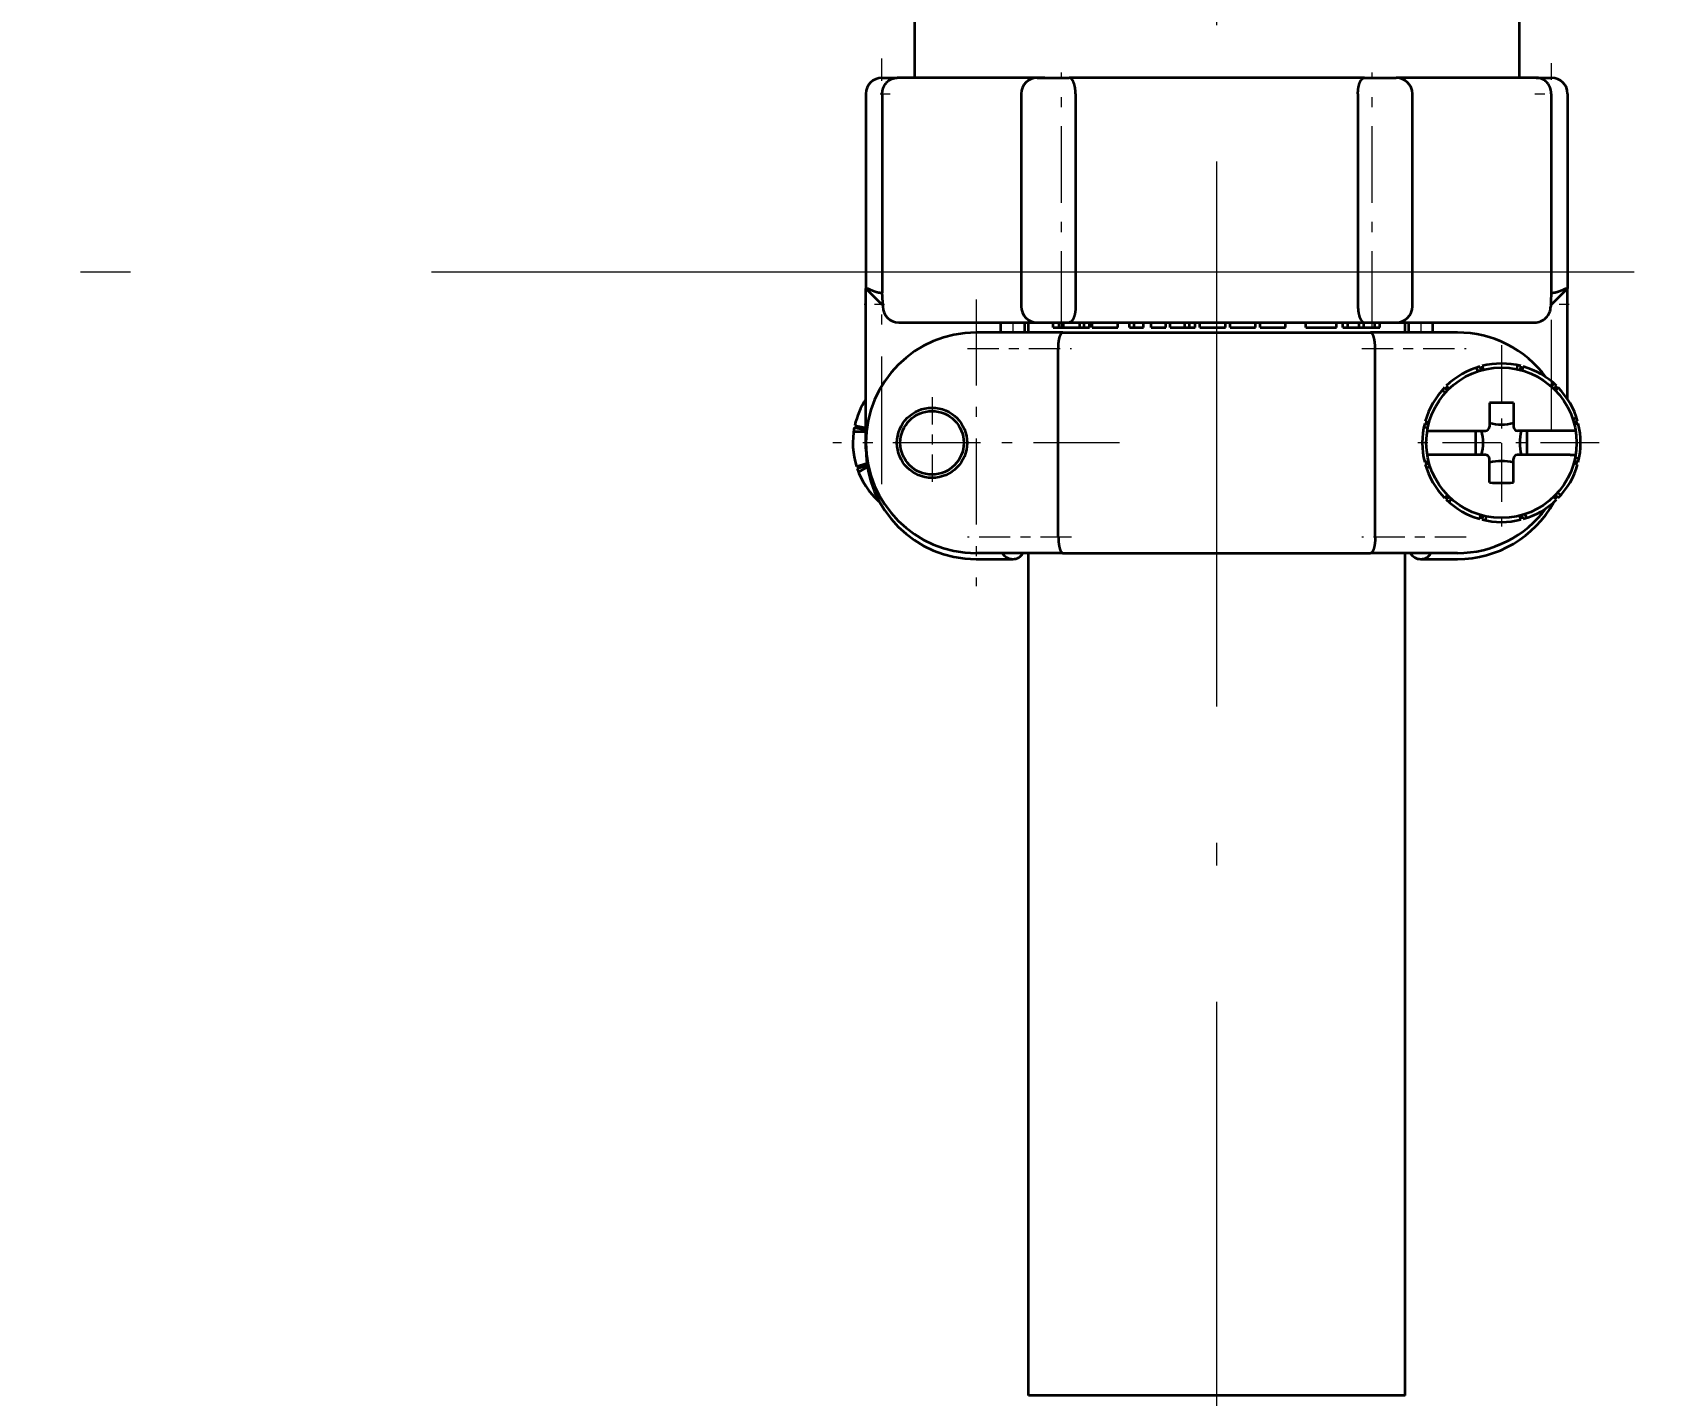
# Model space of a CAD drawing. Extents: x 23 to 417, y 3 to 294.
# Drawn here: x 157.56 to 173.84, y 86.61 to 100.2 of the extents above; entities that cross this region are included whole.
import ezdxf
from ezdxf.enums import TextEntityAlignment as Align

# ---------------------------------------------------------------- set-up
doc = ezdxf.new("R2010")
doc.units = 0
doc.linetypes.add('DASHDOT', pattern=[18.5, 12, -3, 0.5, -3])
doc.layers.get('0').update_dxf_attribs({"lineweight": 13})
doc.styles.get("Standard").update_dxf_attribs({"font": 'isocp.shx'})
doc.dimstyles.get("Standard").update_dxf_attribs({"dimtxt": 2.5, "dimasz": 2.5, "dimexe": 1.25, "dimexo": 0.625, "dimtad": 1, "dimtxsty": 'Standard', "dimcen": 2.5, "dimadec": 0, "dimazin": 0, "dimtfac": 1, "dimtmove": 0, "dimatfit": 0, "dimfxl": 0, "dimarcsym": 0})

# ---------------------------------------------------------------- blocks, each defined once
blk = doc.blocks.new('*D488')
at = {"color": 230, "lineweight": 13, "transparency": 16777216}
for p, q in [((150.661, 111.851), (183.721, 111.851)), ((183.721, 83.652), (183.721, 111.851)), ((150.661, 83.652), (183.721, 83.652))]:
    blk.add_line(p, q, dxfattribs=at)
for points in [[(184.238, 109.92), (183.721, 111.851), (183.203, 109.92)], [(183.203, 85.584), (183.721, 83.652), (184.238, 85.584)]]:
    blk.add_lwpolyline(points, dxfattribs=at)
for s, height, width, p, p2 in [(']', 2, 1.552524, (181.721, 106.198), (181.721, 106.975)), ('6', 2, 1.295757, (181.721, 103.644), (181.721, 105.198)), ('[', 2, 1.552523, (181.721, 101.868), (181.721, 102.644)), ('/', 1, 1.818182, (181.221, 99.868), (181.221, 100.868)), ('%%p2', 1.4, 1.254643, (181.421, 96.567), (181.421, 98.868)), ('141', 2, 1.533838, (181.721, 90.305), (181.721, 95.367))]:
    blk.add_text(s, height=height, rotation=90, dxfattribs=dict(at, width=width)).set_placement(p, p2, align=Align.FIT)
blk = doc.blocks.new('*D490')
at = {"color": 30, "lineweight": 13, "transparency": 16777216}
for p, q in [((151.461, 111.851), (178.896, 111.851)), ((176.896, 66.805), (176.896, 111.851))]:
    blk.add_line(p, q, dxfattribs=at)
at = {"color": 30, "lineweight": 13, "ltscale": 0.108962, "transparency": 16777216}
blk.add_line((174.538, 97.812), (178.896, 97.812), dxfattribs=at)
at = {"color": 30, "lineweight": 13, "transparency": 16777216}
for points in [[(177.414, 109.92), (176.896, 111.851), (176.379, 109.92)], [(176.379, 99.744), (176.896, 97.812), (177.414, 99.744)]]:
    blk.add_lwpolyline(points, dxfattribs=at)
for s, height, width, p, p2 in [(']', 2, 1.552522, (174.896, 85.857), (174.896, 86.634)), ('2.76', 2, 1.443275, (174.896, 78.219), (174.896, 84.857)), ('[', 2, 1.552527, (174.896, 76.443), (174.896, 77.219)), ('/', 1, 1.818182, (174.396, 74.443), (174.396, 75.443)), ('70.2', 2, 1.436744, (174.896, 66.805), (174.896, 73.443))]:
    blk.add_text(s, height=height, rotation=90, dxfattribs=dict(at, width=width)).set_placement(p, p2, align=Align.FIT)
blk = doc.blocks.new('*D491')
at = {"color": 30, "lineweight": 13, "ltscale": 0.321441, "transparency": 16777216}
blk.add_line((133.781, 115.712), (133.781, 128.57), dxfattribs=at)
at = {"color": 30, "lineweight": 13, "transparency": 16777216}
for p, q in [((172.873, 100.59), (172.873, 128.57)), ((133.781, 126.57), (172.873, 126.57))]:
    blk.add_line(p, q, dxfattribs=at)
for points in [[(135.713, 127.087), (133.781, 126.57), (135.713, 126.052)], [(170.941, 126.052), (172.873, 126.57), (170.941, 127.087)]]:
    blk.add_lwpolyline(points, dxfattribs=at)
for s, height, width, p, p2 in [('[', 2, 1.552527, (161.969, 128.57), (162.745, 128.57)), (']', 2, 1.552527, (169.429, 128.57), (170.205, 128.57)), ('195.5', 2, 1.537044, (145.368, 128.57), (153.96, 128.57)), ('7.7', 2, 1.51098, (163.745, 128.57), (168.429, 128.57)), ('%%p10', 1.4, 1.55393, (155.16, 128.87), (158.969, 128.87)), ('/', 1, 1.818182, (159.969, 129.07), (160.969, 129.07))]:
    blk.add_text(s, height=height, dxfattribs=dict(at, width=width)).set_placement(p, p2, align=Align.FIT)
blk = doc.blocks.new('BLOCK4542')
at = {"color": 7, "linetype": 'DASHDOT', "lineweight": 13, "ltscale": 0.3575}
for p, q in [((131.46, -8.86), (131.46, -23.16)), ((138.61, -16.01), (124.31, -16.01))]:
    blk.add_line(p, q, dxfattribs=at)
blk = doc.blocks.new('BLOCK4543')
at = {"color": 7, "linetype": 'DASHDOT', "lineweight": 13, "ltscale": 0.24375}
for p, q in [((157.66, -11.135), (157.66, -20.885)), ((162.535, -16.01), (152.785, -16.01))]:
    blk.add_line(p, q, dxfattribs=at)
blk = doc.blocks.new('BLOCK4544')
at = {"color": 7, "linetype": 'DASHDOT', "lineweight": 13, "ltscale": 0.11375}
for p, q in [((129.26, -13.735), (129.26, -18.285)), ((131.535, -16.01), (126.985, -16.01))]:
    blk.add_line(p, q, dxfattribs=at)
blk = doc.blocks.new('BLOCK4554')
at = {"color": 7, "lineweight": 35, "ltscale": 0.101719}
for p, q in [((128.379, 6.259), (128.379, 2.19)), ((158.541, 6.259), (158.541, 2.19))]:
    blk.add_line(p, q, dxfattribs=at)
at = {"color": 7, "lineweight": 35, "ltscale": 0.019134}
for p, q in [((126.76, 2.19), (127.525, 2.19)), ((159.395, 2.19), (160.16, 2.19))]:
    blk.add_line(p, q, dxfattribs=at)
at = {"color": 7, "lineweight": 35, "ltscale": 0.184027}
blk.add_line((134.886, 2.19), (127.525, 2.19), dxfattribs=at)
at = {"color": 7, "lineweight": 35, "ltscale": 0.030311}
for p, q in [((134.504, 2.19), (135.716, 2.19)), ((151.204, 2.19), (152.416, 2.19)), ((134.504, -10.01), (135.716, -10.01)), ((151.204, -10.01), (152.416, -10.01))]:
    blk.add_line(p, q, dxfattribs=at)
at = {"color": 7, "lineweight": 35, "ltscale": 0.009567}
for p, q in [((135.716, 2.19), (136.099, 2.19)), ((150.821, 2.19), (151.204, 2.19)), ((135.716, -10.01), (136.099, -10.01)), ((150.821, -10.01), (151.204, -10.01))]:
    blk.add_line(p, q, dxfattribs=at)
at = {"color": 7, "lineweight": 35, "ltscale": 0.368055}
for p, q in [((150.821, 2.19), (136.099, 2.19)), ((136.099, -10.01), (150.821, -10.01))]:
    blk.add_line(p, q, dxfattribs=at)
at = {"color": 7, "lineweight": 35, "ltscale": 0.174457}
blk.add_line((159.395, 2.19), (152.416, 2.19), dxfattribs=at)
at = {"color": 7, "lineweight": 35, "ltscale": 0.2425}
for p, q in [((125.96, 1.39), (125.96, -8.31)), ((160.96, 1.39), (160.96, -8.31))]:
    blk.add_line(p, q, dxfattribs=at)
at = {"color": 7, "lineweight": 35, "ltscale": 0.247976}
for p, q in [((126.777, 1.39), (126.777, -8.529)), ((160.143, 1.39), (160.143, -8.529))]:
    blk.add_line(p, q, dxfattribs=at)
at = {"color": 7, "lineweight": 35, "ltscale": 0.265}
for p, q in [((133.704, 1.39), (133.704, -9.21)), ((136.418, 1.39), (136.418, -9.21)), ((150.502, 1.39), (150.502, -9.21)), ((153.216, -9.21), (153.216, 1.39))]:
    blk.add_line(p, q, dxfattribs=at)
at = {"color": 7, "lineweight": 35, "ltscale": 0.001002}
for p, q in [((125.96, -8.31), (126, -8.31)), ((160.92, -8.31), (160.96, -8.31))]:
    blk.add_line(p, q, dxfattribs=at)
at = {"color": 7, "lineweight": 35, "ltscale": 0.028284}
for p, q in [((125.96, -8.31), (126.76, -9.11)), ((160.96, -8.31), (160.16, -9.11))]:
    blk.add_line(p, q, dxfattribs=at)
at = {"color": 7, "lineweight": 35, "ltscale": 0.2}
blk.add_line((125.96, -16.31), (125.96, -8.31), dxfattribs=at)
at = {"color": 7, "lineweight": 35, "ltscale": 0.000432484}
for p, q in [((126.76, -8.529), (126.777, -8.529)), ((160.143, -8.529), (160.16, -8.529))]:
    blk.add_line(p, q, dxfattribs=at)
at = {"color": 7, "lineweight": 35, "ltscale": 0.138229}
blk.add_line((160.96, -13.839), (160.96, -8.31), dxfattribs=at)
at = {"color": 7, "lineweight": 35, "ltscale": 0.0025}
for p, q in [((126.802, -9.11), (126.802, -9.21)), ((160.118, -9.11), (160.118, -9.21))]:
    blk.add_line(p, q, dxfattribs=at)
at = {"color": 7, "lineweight": 35, "ltscale": 0.172411}
blk.add_line((127.606, -10.01), (134.503, -10.01), dxfattribs=at)
at = {"color": 7, "lineweight": 35, "ltscale": 0.108236}
for p, q in [((135.789, -10.51), (131.46, -10.51)), ((155.46, -10.51), (151.131, -10.51)), ((135.789, -21.51), (131.46, -21.51)), ((155.46, -21.51), (151.131, -21.51))]:
    blk.add_line(p, q, dxfattribs=at)
at = {"color": 7, "lineweight": 35, "ltscale": 0.0125}
for p, q in [((132.685, -10.51), (132.685, -10.01)), ((133.885, -10.51), (133.885, -10.01)), ((134.065, -10.51), (134.065, -10.01)), ((152.855, -10.51), (152.855, -10.01)), ((153.035, -10.51), (153.035, -10.01)), ((154.235, -10.51), (154.235, -10.01))]:
    blk.add_line(p, q, dxfattribs=at)
at = {"color": 7, "lineweight": 35, "ltscale": 0.00625}
for p, q in [((135.306, -10.26), (135.306, -10.01)), ((135.597, -10.26), (135.597, -10.01)), ((135.816, -10.26), (135.816, -10.01)), ((136.63, -10.26), (136.63, -10.01)), ((136.841, -10.26), (136.841, -10.01)), ((137.111, -10.26), (137.111, -10.01)), ((137.251, -10.26), (137.251, -10.01)), ((138.528, -10.26), (138.528, -10.01)), ((138.529, -10.26), (138.529, -10.01)), ((139.103, -10.26), (139.103, -10.01)), ((139.34, -10.26), (139.34, -10.01)), ((139.814, -10.26), (139.814, -10.01)), ((140.19, -10.26), (140.19, -10.01)), ((140.922, -10.26), (140.922, -10.01)), ((141.129, -10.26), (141.129, -10.01)), ((141.863, -10.26), (141.863, -10.01)), ((142.106, -10.26), (142.106, -10.01)), ((142.377, -10.26), (142.377, -10.01)), ((142.614, -10.26), (142.614, -10.01)), ((143.892, -10.26), (143.892, -10.01)), ((144.132, -10.26), (144.132, -10.01)), ((145.392, -10.26), (145.392, -10.01)), ((145.628, -10.26), (145.628, -10.01)), ((146.891, -10.26), (146.891, -10.01)), ((147.899, -10.26), (147.899, -10.01)), ((149.424, -10.26), (149.424, -10.01)), ((149.751, -10.26), (149.751, -10.01)), ((149.996, -10.26), (149.996, -10.01)), ((150.558, -10.26), (150.558, -10.01)), ((150.789, -10.26), (150.789, -10.01)), ((151.344, -10.26), (151.344, -10.01)), ((151.589, -10.26), (151.589, -10.01))]:
    blk.add_line(p, q, dxfattribs=at)
at = {"color": 7, "lineweight": 35, "ltscale": 0.00728}
blk.add_line((135.306, -10.26), (135.597, -10.26), dxfattribs=at)
at = {"color": 7, "lineweight": 35, "ltscale": 0.005484}
blk.add_line((135.597, -10.26), (135.816, -10.26), dxfattribs=at)
at = {"color": 7, "lineweight": 35, "ltscale": 0.383528}
for p, q in [((135.789, -10.51), (151.131, -10.51)), ((135.789, -21.51), (151.131, -21.51))]:
    blk.add_line(p, q, dxfattribs=at)
at = {"color": 7, "lineweight": 35, "ltscale": 0.020334}
blk.add_line((135.816, -10.26), (136.63, -10.26), dxfattribs=at)
at = {"color": 7, "lineweight": 35, "ltscale": 0.005292}
blk.add_line((136.63, -10.26), (136.841, -10.26), dxfattribs=at)
at = {"color": 7, "lineweight": 35, "ltscale": 0.006735}
blk.add_line((136.841, -10.26), (137.111, -10.26), dxfattribs=at)
at = {"color": 7, "lineweight": 35, "ltscale": 0.031944}
blk.add_line((137.251, -10.26), (138.528, -10.26), dxfattribs=at)
at = {"color": 7, "lineweight": 35, "ltscale": 0.005933}
blk.add_line((139.103, -10.26), (139.34, -10.26), dxfattribs=at)
at = {"color": 7, "lineweight": 35, "ltscale": 0.005613}
blk.add_line((139.34, -10.26), (139.565, -10.26), dxfattribs=at)
at = {"color": 7, "lineweight": 35, "ltscale": 0.006222}
blk.add_line((139.565, -10.26), (139.814, -10.26), dxfattribs=at)
at = {"color": 7, "lineweight": 35, "ltscale": 0.018313}
blk.add_line((140.19, -10.26), (140.922, -10.26), dxfattribs=at)
at = {"color": 7, "lineweight": 35, "ltscale": 0.009108}
blk.add_line((141.129, -10.26), (141.493, -10.26), dxfattribs=at)
at = {"color": 7, "lineweight": 35, "ltscale": 0.001475}
blk.add_line((141.434, -10.26), (141.493, -10.26), dxfattribs=at)
at = {"color": 7, "lineweight": 35, "ltscale": 0.00696}
blk.add_line((141.493, -10.26), (141.771, -10.26), dxfattribs=at)
at = {"color": 7, "lineweight": 35, "ltscale": 0.002277}
blk.add_line((141.771, -10.26), (141.863, -10.26), dxfattribs=at)
at = {"color": 7, "lineweight": 35, "ltscale": 0.006094}
blk.add_line((141.863, -10.26), (142.106, -10.26), dxfattribs=at)
at = {"color": 7, "lineweight": 35, "ltscale": 0.006767}
blk.add_line((142.106, -10.26), (142.377, -10.26), dxfattribs=at)
at = {"color": 7, "lineweight": 35, "ltscale": 0.003817}
blk.add_line((142.614, -10.26), (142.767, -10.26), dxfattribs=at)
at = {"color": 7, "lineweight": 35, "ltscale": 0.012636}
blk.add_line((142.767, -10.26), (143.272, -10.26), dxfattribs=at)
at = {"color": 7, "lineweight": 35, "ltscale": 0.010744}
blk.add_line((143.272, -10.26), (143.702, -10.26), dxfattribs=at)
at = {"color": 7, "lineweight": 35, "ltscale": 0.004747}
blk.add_line((143.702, -10.26), (143.892, -10.26), dxfattribs=at)
at = {"color": 7, "lineweight": 35, "ltscale": 0.001763}
blk.add_line((144.132, -10.26), (144.203, -10.26), dxfattribs=at)
at = {"color": 7, "lineweight": 35, "ltscale": 0.01398}
blk.add_line((144.203, -10.26), (144.762, -10.26), dxfattribs=at)
at = {"color": 7, "lineweight": 35, "ltscale": 0.015751}
blk.add_line((144.762, -10.26), (145.392, -10.26), dxfattribs=at)
at = {"color": 7, "lineweight": 35, "ltscale": 0.004622}
blk.add_line((145.628, -10.26), (145.812, -10.26), dxfattribs=at)
at = {"color": 7, "lineweight": 35, "ltscale": 0.011643}
blk.add_line((145.812, -10.26), (146.278, -10.26), dxfattribs=at)
at = {"color": 7, "lineweight": 35, "ltscale": 0.010552}
blk.add_line((146.278, -10.26), (146.7, -10.26), dxfattribs=at)
at = {"color": 7, "lineweight": 35, "ltscale": 0.004779}
blk.add_line((146.7, -10.26), (146.891, -10.26), dxfattribs=at)
at = {"color": 7, "lineweight": 35, "ltscale": 0.002172}
blk.add_line((147.899, -10.26), (147.985, -10.26), dxfattribs=at)
at = {"color": 7, "lineweight": 35, "ltscale": 0.015543}
blk.add_line((147.985, -10.26), (148.607, -10.26), dxfattribs=at)
at = {"color": 7, "lineweight": 35, "ltscale": 0.017784}
blk.add_line((148.607, -10.26), (149.318, -10.26), dxfattribs=at)
at = {"color": 7, "lineweight": 35, "ltscale": 0.002633}
blk.add_line((149.318, -10.26), (149.424, -10.26), dxfattribs=at)
at = {"color": 7, "lineweight": 35, "ltscale": 0.006126}
for p, q in [((149.751, -10.26), (149.996, -10.26)), ((151.344, -10.26), (151.589, -10.26))]:
    blk.add_line(p, q, dxfattribs=at)
at = {"color": 7, "lineweight": 35, "ltscale": 0.014047}
blk.add_line((149.996, -10.26), (150.558, -10.26), dxfattribs=at)
at = {"color": 7, "lineweight": 35, "ltscale": 0.005773}
blk.add_line((150.558, -10.26), (150.789, -10.26), dxfattribs=at)
at = {"color": 7, "lineweight": 35, "ltscale": 0.013887}
blk.add_line((150.789, -10.26), (151.344, -10.26), dxfattribs=at)
at = {"color": 7, "lineweight": 35, "ltscale": 0.172183}
blk.add_line((152.426, -10.01), (159.314, -10.01), dxfattribs=at)
at = {"color": 7, "lineweight": 35, "ltscale": 0.235}
for p, q in [((135.558, -20.71), (135.558, -11.31)), ((151.362, -20.71), (151.362, -11.31))]:
    blk.add_line(p, q, dxfattribs=at)
at = {"color": 7, "lineweight": 35, "ltscale": 0.005}
for p, q in [((156.693, -12.18), (156.742, -12.374)), ((158.627, -12.18), (158.578, -12.374)), ((156.582, -12.21), (156.637, -12.402)), ((158.738, -12.21), (158.683, -12.402)), ((154.827, -13.258), (154.97, -13.397)), ((154.908, -13.177), (155.047, -13.32)), ((160.412, -13.177), (160.273, -13.32)), ((160.493, -13.258), (160.35, -13.397)), ((153.83, -15.043), (154.024, -15.092)), ((153.86, -14.932), (154.052, -14.987)), ((161.46, -14.932), (161.268, -14.987)), ((161.49, -15.043), (161.296, -15.092)), ((153.83, -16.977), (154.024, -16.928)), ((153.86, -17.088), (154.052, -17.033)), ((161.46, -17.088), (161.268, -17.033)), ((161.49, -16.977), (161.296, -16.928)), ((154.827, -18.762), (154.97, -18.623)), ((154.908, -18.843), (155.047, -18.7)), ((160.412, -18.843), (160.273, -18.7)), ((160.493, -18.762), (160.35, -18.623)), ((156.582, -19.81), (156.637, -19.618)), ((156.693, -19.84), (156.742, -19.646)), ((158.627, -19.84), (158.578, -19.646)), ((158.738, -19.81), (158.683, -19.618))]:
    blk.add_line(p, q, dxfattribs=at)
at = {"color": 7, "lineweight": 35, "ltscale": 0.005062}
for p, q in [((158.438, -12.137), (158.429, -12.34)), ((156.398, -12.267), (156.491, -12.447)), ((154.695, -13.4), (154.866, -13.509)), ((160.27, -13.045), (160.161, -13.216)), ((153.787, -15.232), (153.99, -15.241)), ((161.403, -14.748), (161.223, -14.841)), ((161.533, -16.788), (161.33, -16.779)), ((153.917, -17.272), (154.097, -17.179)), ((160.625, -18.62), (160.454, -18.511)), ((155.05, -18.975), (155.159, -18.804)), ((156.882, -19.883), (156.891, -19.68)), ((158.922, -19.753), (158.829, -19.573))]:
    blk.add_line(p, q, dxfattribs=at)
at = {"color": 7, "lineweight": 35, "ltscale": 0.029636}
for p, q in [((157.06, -14.025), (157.06, -15.21)), ((158.26, -14.025), (158.26, -15.21)), ((157.06, -17.995), (157.06, -16.81)), ((158.26, -17.995), (158.26, -16.81))]:
    blk.add_line(p, q, dxfattribs=at)
at = {"color": 7, "lineweight": 35, "ltscale": 0.01524}
blk.add_line((125.35, -15.446), (125.96, -15.44), dxfattribs=at)
at = {"color": 7, "lineweight": 35, "ltscale": 0.014704}
blk.add_line((125.383, -15.256), (125.96, -15.368), dxfattribs=at)
at = {"color": 7, "lineweight": 35, "ltscale": 0.014189}
blk.add_line((125.406, -15.143), (125.96, -15.268), dxfattribs=at)
at = {"color": 7, "lineweight": 35, "ltscale": 0.006817}
for p, q in [((153.958, -15.41), (154.231, -15.41)), ((161.362, -15.41), (161.089, -15.41)), ((154.231, -16.61), (153.958, -16.61)), ((161.089, -16.61), (161.362, -16.61))]:
    blk.add_line(p, q, dxfattribs=at)
at = {"color": 7, "lineweight": 35, "ltscale": 0.065725}
for p, q in [((154.231, -15.41), (156.86, -15.41)), ((161.089, -15.41), (158.46, -15.41)), ((156.86, -16.61), (154.231, -16.61)), ((161.089, -16.61), (158.46, -16.61))]:
    blk.add_line(p, q, dxfattribs=at)
at = {"color": 7, "lineweight": 35, "ltscale": 0.03}
for p, q in [((156.378, -16.61), (156.378, -15.41)), ((158.942, -16.61), (158.942, -15.41))]:
    blk.add_line(p, q, dxfattribs=at)
at = {"color": 7, "lineweight": 35, "ltscale": 0.013551}
blk.add_line((125.489, -17.186), (126.007, -17.025), dxfattribs=at)
at = {"color": 7, "lineweight": 35, "ltscale": 0.013106}
blk.add_line((125.525, -17.295), (126.021, -17.125), dxfattribs=at)
at = {"color": 7, "lineweight": 35, "ltscale": 0.01285}
blk.add_line((125.592, -17.477), (126.035, -17.215), dxfattribs=at)
at = {"color": 7, "lineweight": 35, "ltscale": 0.000771141}
blk.add_line((126.583, -18.914), (126.603, -18.891), dxfattribs=at)
at = {"color": 7, "lineweight": 35, "ltscale": 0.045625}
for p, q in [((131.46, -21.81), (133.285, -21.81)), ((153.635, -21.81), (155.46, -21.81))]:
    blk.add_line(p, q, dxfattribs=at)
at = {"color": 7, "lineweight": 35}
for p, q in [((134.065, -63.51), (134.065, -21.51)), ((152.855, -63.51), (152.855, -21.51))]:
    blk.add_line(p, q, dxfattribs=at)
at = {"color": 7, "lineweight": 35, "ltscale": 0.195925}
blk.add_line((141.902, -63.51), (134.065, -63.51), dxfattribs=at)
at = {"color": 7, "lineweight": 35, "ltscale": 0.273825}
blk.add_line((152.855, -63.51), (141.902, -63.51), dxfattribs=at)
at = {"color": 7, "lineweight": 35}
for centre, radius in [((157.66, -16.01), 3.75), ((129.26, -16.01), 1.75), ((129.26, -16.01), 1.583)]:
    blk.add_circle(centre, radius, dxfattribs=at)
for centre, radius, start, end in [((126.76, 1.39), 0.8, 90, 180), ((134.504, 1.39), 0.8, 90, 180), ((152.416, 1.39), 0.8, 360, 450), ((160.16, 1.39), 0.8, 360, 450), ((120.224, -9.09), 6.577, 359.82241, 4.88917), ((166.696, -9.09), 6.578, 175.11094, 180.17749), ((127.604, -9.207), 0.803, 180.2412, 270.14894), ((134.504, -9.21), 0.8, 180, 270), ((152.416, -9.21), 0.8, 270, 360), ((159.316, -9.207), 0.802, 269.8047, 359.81322), ((131.46, -16.01), 5.5, 90, 270), ((155.46, -16.01), 5.5, 36.36379, 90), ((157.66, -16.01), 3.95, 75.83333, 104.16667), ((157.66, -16.01), 3.95, 105.83333, 134.16667), ((157.66, -16.01), 3.95, 45.83333, 74.16667), ((157.66, -16.01), 3.95, 135.83333, 164.16667), ((157.66, -16.01), 3.95, 15.83333, 44.16667), ((129.26, -16.01), 3.95, 146.66126, 167.32429), ((157.659, -26.352), 12.342, 89.99762, 92.78418), ((157.661, -26.352), 12.342, 87.21582, 90.00238), ((129.26, -16.01), 3.95, 168.99095, 197.32429), ((129.26, -16.01), 3.75, 167.32429, 168.99096), ((157.66, -16.01), 3.95, 165.83333, 194.16667), ((154.506, -16.001), 2.244, 359.76738, 15.2707), ((156.86, -15.21), 0.2, 270, 0), ((157.651, -12.856), 2.244, 254.7278, 270.2316), ((157.669, -12.855), 2.244, 269.77034, 285.26875), ((158.46, -15.21), 0.2, 180, 270), ((160.814, -16.001), 2.244, 164.7278, 180.2316), ((157.66, -16.01), 3.95, 345.83333, 14.16667), ((154.506, -16.019), 2.244, 344.72971, 0.23215), ((160.815, -16.019), 2.244, 179.77034, 195.26875), ((131.46, -16.31), 5.5, 180, 270), ((157.66, -16.01), 3.95, 195.83333, 224.16667), ((156.86, -16.81), 0.2, 0, 90), ((157.651, -19.165), 2.244, 89.77034, 105.26875), ((157.669, -19.164), 2.244, 74.7278, 90.2316), ((158.46, -16.81), 0.2, 90, 180), ((157.66, -16.01), 3.95, 315.83333, 344.16667), ((129.26, -16.01), 3.95, 198.99095, 227.32429), ((129.26, -16.01), 3.75, 197.32429, 198.99096), ((157.659, -5.668), 12.342, 267.21582, 270.00238), ((157.661, -5.668), 12.342, 269.99762, 272.78418), ((155.46, -16.31), 5.5, 333.12806, 334.36481), ((157.66, -16.01), 3.95, 225.83333, 254.16667), ((155.46, -16.31), 5.5, 270, 331.04529), ((155.46, -16.01), 5.5, 270, 323.63619), ((157.66, -16.01), 3.95, 285.83333, 314.16667), ((157.66, -16.01), 3.95, 255.83333, 284.16667), ((133.285, -21.21), 0.6, 210.00057, 329.99943), ((153.635, -21.21), 0.6, 210.00057, 329.99943)]:
    blk.add_arc(centre, radius, start, end, dxfattribs=at)
for points, knots in [([(126.777, 1.39), (126.777, 1.48), (126.789, 1.569), (126.812, 1.655), (126.875, 1.81), (126.968, 1.935), (127.018, 1.989), (127.141, 2.092), (127.281, 2.155), (127.362, 2.179), (127.444, 2.19), (127.525, 2.19)], [0, 0, 0, 0, 0, 0, 0.774193, 0.774193, 0.774193, 1.515451, 1.515451, 1.515451, 2.45221, 2.45221, 2.45221, 2.45221, 2.45221, 2.45221]), ([(136.418, 1.39), (136.418, 1.479), (136.413, 1.568), (136.403, 1.653), (136.37, 1.831), (136.321, 1.974), (136.29, 2.037), (136.234, 2.124), (136.173, 2.171), (136.148, 2.184), (136.123, 2.19), (136.099, 2.19)], [0, 0, 0, 0, 0, 0, 0.771195, 0.771195, 0.771195, 1.71082, 1.71082, 1.71082, 2.343072, 2.343072, 2.343072, 2.343072, 2.343072, 2.343072]), ([(150.502, 1.39), (150.502, 1.45), (150.505, 1.509), (150.509, 1.568), (150.528, 1.731), (150.563, 1.874), (150.592, 1.956), (150.652, 2.081), (150.721, 2.155), (150.754, 2.179), (150.788, 2.19), (150.821, 2.19)], [0, 0, 0, 0, 0, 0, 0.516486, 0.516486, 0.516486, 1.472681, 1.472681, 1.472681, 2.329931, 2.329931, 2.329931, 2.329931, 2.329931, 2.329931]), ([(160.143, 1.39), (160.143, 1.48), (160.131, 1.569), (160.108, 1.655), (160.045, 1.81), (159.952, 1.935), (159.902, 1.989), (159.779, 2.092), (159.639, 2.155), (159.558, 2.179), (159.476, 2.19), (159.395, 2.19)], [0, 0, 0, 0, 0, 0, 0.774193, 0.774193, 0.774193, 1.515451, 1.515451, 1.515451, 2.45221, 2.45221, 2.45221, 2.45221, 2.45221, 2.45221]), ([(126, -8.31), (126.034, -8.31), (126.084, -8.327), (126.146, -8.354), (126.259, -8.404), (126.387, -8.455), (126.437, -8.473), (126.532, -8.502), (126.632, -8.521), (126.675, -8.526), (126.717, -8.529), (126.76, -8.529)], [0, 0, 0, 0, 0, 0, 0.7882, 0.7882, 0.7882, 1.313286, 1.313286, 1.313286, 1.683557, 1.683557, 1.683557, 1.683557, 1.683557, 1.683557]), ([(160.16, -8.529), (160.242, -8.529), (160.323, -8.519), (160.402, -8.499), (160.548, -8.452), (160.677, -8.397), (160.736, -8.37), (160.813, -8.337), (160.875, -8.317), (160.892, -8.312), (160.907, -8.31), (160.92, -8.31)], [0, 0, 0, 0, 0, 0, 0.711408, 0.711408, 0.711408, 1.381985, 1.381985, 1.381985, 1.677883, 1.677883, 1.677883, 1.677883, 1.677883, 1.677883]), ([(136.418, -9.21), (136.418, -9.27), (136.415, -9.329), (136.411, -9.388), (136.392, -9.551), (136.357, -9.694), (136.328, -9.776), (136.268, -9.901), (136.199, -9.975), (136.166, -9.999), (136.132, -10.01), (136.099, -10.01)], [0, 0, 0, 0, 0, 0, 0.516486, 0.516486, 0.516486, 1.472681, 1.472681, 1.472681, 2.329931, 2.329931, 2.329931, 2.329931, 2.329931, 2.329931]), ([(150.502, -9.21), (150.502, -9.299), (150.507, -9.388), (150.517, -9.473), (150.55, -9.651), (150.599, -9.794), (150.63, -9.857), (150.686, -9.944), (150.747, -9.991), (150.772, -10.004), (150.797, -10.01), (150.821, -10.01)], [0, 0, 0, 0, 0, 0, 0.771195, 0.771195, 0.771195, 1.71082, 1.71082, 1.71082, 2.343072, 2.343072, 2.343072, 2.343072, 2.343072, 2.343072]), ([(135.558, -11.31), (135.558, -11.139), (135.571, -10.968), (135.598, -10.805), (135.653, -10.625), (135.726, -10.535), (135.747, -10.518), (135.768, -10.51), (135.789, -10.51)], [0, 0, 0, 0, 0, 0, 1.483528, 1.483528, 1.483528, 2.032416, 2.032416, 2.032416, 2.032416, 2.032416, 2.032416]), ([(151.362, -11.31), (151.362, -11.161), (151.352, -11.013), (151.332, -10.87), (151.286, -10.679), (151.219, -10.561), (151.193, -10.531), (151.164, -10.513), (151.135, -10.51), (151.134, -10.51), (151.132, -10.51), (151.131, -10.51)], [0, 0, 0, 0, 0, 0, 1.286593, 1.286593, 1.286593, 1.991611, 1.991611, 1.991611, 2.033393, 2.033393, 2.033393, 2.033393, 2.033393, 2.033393]), ([(135.558, -20.71), (135.558, -20.881), (135.571, -21.052), (135.598, -21.215), (135.653, -21.395), (135.726, -21.485), (135.747, -21.502), (135.768, -21.51), (135.789, -21.51)], [0, 0, 0, 0, 0, 0, 1.483528, 1.483528, 1.483528, 2.032416, 2.032416, 2.032416, 2.032416, 2.032416, 2.032416]), ([(151.362, -20.71), (151.362, -20.859), (151.352, -21.007), (151.332, -21.15), (151.286, -21.341), (151.219, -21.459), (151.193, -21.489), (151.164, -21.507), (151.135, -21.51), (151.134, -21.51), (151.132, -21.51), (151.131, -21.51)], [0, 0, 0, 0, 0, 0, 1.286593, 1.286593, 1.286593, 1.991611, 1.991611, 1.991611, 2.033393, 2.033393, 2.033393, 2.033393, 2.033393, 2.033393])]:
    blk.add_open_spline(points, degree=5, knots=knots, dxfattribs=at)

msp = doc.modelspace()

# ---------------------------------------------------------------- linework, layer by layer
at = {"color": 7, "linetype": 'DASHDOT', "lineweight": 13, "ltscale": 0.453}
msp.add_line((169.3727, 85.0998), (169.3727, 103.2198), dxfattribs=at)
at = {"color": 7, "linetype": 'DASHDOT', "lineweight": 13, "ltscale": 0.1062}
msp.add_line((166.0327, 95.6958), (166.0327, 99.9438), dxfattribs=at)
at = {"color": 7, "linetype": 'DASHDOT', "lineweight": 13, "ltscale": 0.0636}
for p, q in [((167.8239, 97.2578), (167.8239, 99.8018)), ((170.9214, 97.2578), (170.9214, 99.8018))]:
    msp.add_line(p, q, dxfattribs=at)
at = {"color": 7, "linetype": 'DASHDOT', "lineweight": 13, "ltscale": 0.091375}
msp.add_line((172.7127, 96.2394), (172.7127, 99.8944), dxfattribs=at)
at = {"color": 7, "linetype": 'DASHDOT', "lineweight": 13, "ltscale": 0.004644}
for p, q in [((166.0154, 99.5898), (166.2012, 99.5898)), ((172.5441, 99.5898), (172.7299, 99.5898))]:
    msp.add_line(p, q, dxfattribs=at)
at = {"color": 7, "linetype": 'DASHDOT', "lineweight": 13}
msp.add_line((173.5379, 97.8119), (127.443, 97.8119), dxfattribs=at)
at = {"color": 7, "linetype": 'DASHDOT', "lineweight": 13, "ltscale": 0.00505}
msp.add_line((166.0578, 97.4898), (165.8558, 97.4898), dxfattribs=at)
at = {"color": 7, "linetype": 'DASHDOT', "lineweight": 13, "ltscale": 0.005053}
msp.add_line((172.8895, 97.4898), (172.6874, 97.4898), dxfattribs=at)
at = {"color": 7, "linetype": 'DASHDOT', "lineweight": 13, "ltscale": 0.003003}
for p, q in [((167.3377, 97.3198), (167.3377, 97.1997)), ((171.4077, 97.3198), (171.4077, 97.1997))]:
    msp.add_line(p, q, dxfattribs=at)
at = {"color": 7, "linetype": 'DASHDOT', "lineweight": 13, "ltscale": 0.025977}
for p, q in [((166.8861, 97.0498), (167.9251, 97.0498)), ((170.8202, 97.0498), (171.8592, 97.0498)), ((167.9251, 95.1698), (166.8861, 95.1698)), ((171.8592, 95.1698), (170.8202, 95.1698))]:
    msp.add_line(p, q, dxfattribs=at)
at = {"color": 7, "lineweight": 5}
for p in [(171.4227, 96.1098), (173.0027, 96.1098)]:
    msp.add_point(p, dxfattribs=at)

# ---------------------------------------------------------------- block references
at = {"lineweight": 0, "xscale": 0.2, "yscale": 0.2, "zscale": 0.2}
for name in ['BLOCK4554', 'BLOCK4542', 'BLOCK4543', 'BLOCK4544']:
    msp.add_blockref(name, (140.6807, 99.3118), dxfattribs=at)

# ---------------------------------------------------------------- dimensions: what is measured, and where the dimension line sits
at = {"color": 0, "lineweight": 0}
for base, p1, p2, angle, text, override, picture, middle, dimtype in [((133.7807, 126.5695), (172.8727, 99.5898), (133.7807, 114.7119), 179.99905, '<>{}{%%p10}', {"dimlfac": 5, "dimtol": 0, "dimlim": 0, "dimtp": 10, "dimtm": 10}, '*D491', (157.7867, 126.5695), 160), ((183.7206, 83.6523), (150.4607, 111.8515), (150.4607, 83.6523), 270, '<>{}{%%p2}', {"dimlfac": 5, "dimtol": 0, "dimlim": 0, "dimtp": 2, "dimtm": 2}, '*D488', (183.7206, 98.64), 161)]:
    dim = msp.add_linear_dim(base=base, p1=p1, p2=p2, angle=angle, text=text, dimstyle='Standard', override=override, dxfattribs=at)
    dim.commit()
    dim.dimension.update_dxf_attribs({"geometry": picture, "text_midpoint": middle, "dimtype": dimtype})
dim = msp.add_linear_dim(base=(176.89638, 97.81191), p1=(150.46065, 111.85148), p2=(173.53791, 97.81191), angle=269.99857, dimstyle='Standard', override={"dimlfac": 5}, dxfattribs=at)
dim.commit()
dim.dimension.update_dxf_attribs({"geometry": '*D490', "text_midpoint": (176.89638, 76.71944), "dimtype": 160})

doc.saveas('drawing.dxf')
